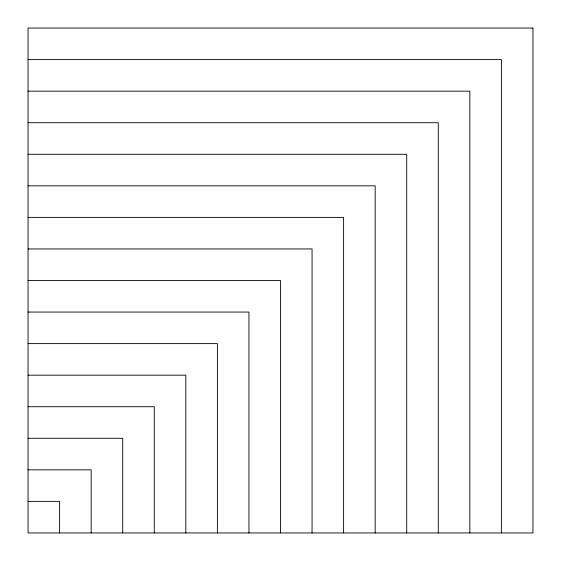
<?xml version="1.0" encoding="UTF-8"?>
<svg xmlns="http://www.w3.org/2000/svg" width="561" height="561" viewBox="0 0 561 561"><rect width="100%" height="100%" fill="white"/><g stroke="black" fill="none" stroke-linecap="round" stroke-linejoin="round"><path stroke-width="0.84" d="M28.05 59.606L501.394 59.606L501.394 532.95M28.05 91.163L469.838 91.163L469.838 532.95M28.05 122.719L438.281 122.719L438.281 532.95M28.05 154.275L406.725 154.275L406.725 532.95M28.05 185.831L375.169 185.831L375.169 532.95M28.05 217.388L343.613 217.388L343.613 532.95M28.05 248.944L312.056 248.944L312.056 532.95M28.05 280.5L280.5 280.5L280.5 532.95M28.05 312.056L248.944 312.056L248.944 532.95M28.05 343.613L217.388 343.613L217.388 532.95M28.05 375.169L185.831 375.169L185.831 532.95M28.05 406.725L154.275 406.725L154.275 532.95M28.05 438.281L122.719 438.281L122.719 532.95M28.05 469.838L91.163 469.838L91.163 532.95M28.05 501.394L59.606 501.394L59.606 532.95M532.95 28.05L28.05 28.05L28.05 532.95L532.95 532.95L532.95 28.05"/></g></svg>
